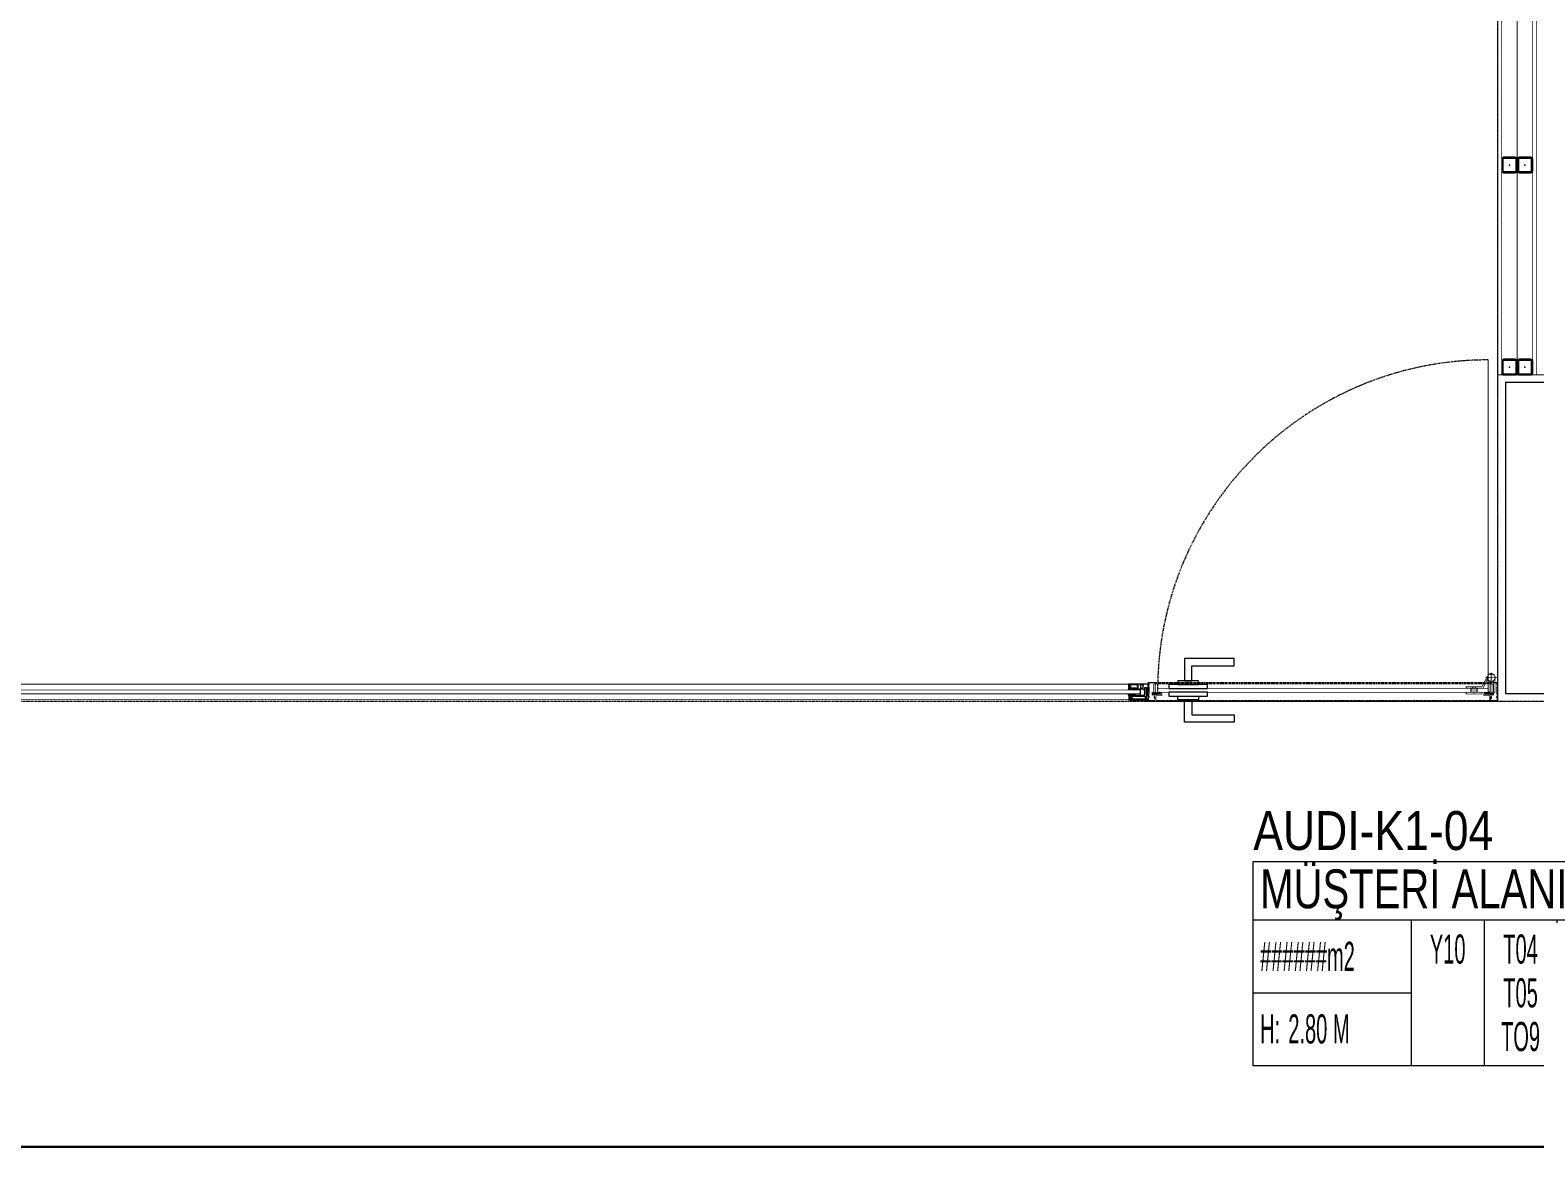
# Model space of a CAD drawing. Extents: x -1457 to 23780, y -2071 to 4205.
# Drawn here: x 8847.9 to 9235, y 2248.3 to 2535.7 of the extents above; entities that cross this region are included whole.
import ezdxf
from ezdxf.enums import TextEntityAlignment as Align

# ---------------------------------------------------------------- set-up
doc = ezdxf.new("R2010")
doc.units = 0
doc.header["$MEASUREMENT"] = 0
doc.linetypes.add('HIDDEN', pattern=[0.375, 0.25, -0.125])
doc.layers.get('0').update_dxf_attribs({"color": 9, "lineweight": 9})
for name, color, linetype, lineweight in [('10', 9, 'Continuous', 9), ('21', 9, 'Continuous', 9), ('E-KABLO', 7, 'Continuous', 30), ('M-TEFRIS2-015', 129, 'Continuous', 9), ('M-TEFRIS2-015 @ 1', 129, 'Continuous', 9)]:
    doc.layers.add(name, color=color, linetype=linetype, lineweight=lineweight)
doc.styles.add('Arial', font='arial.ttf', dxfattribs={"height": 2.5})
doc.styles.add('MuuM_TEXT-STANDART', font='ARIALN.TTF')
pattern_1 = [(225, (-604.72494, -2171.82614), (-0.0883883476, 0.0883883476), []), (135, (-604.72494, -2171.82614), (0.0883883476, 0.0883883476), [])]

# ---------------------------------------------------------------- blocks, each defined once
blk = doc.blocks.new('0_roomno2-flat-2')
at = {"layer": '21'}
blk.add_lwpolyline([(96.88, -52.5), (0, -52.5), (0, 0), (96.88, 0)], close=True, dxfattribs=at)
for points in [[(0, -15), (96.88, -15)], [(40.62, -15), (40.62, -52.5)], [(59.38, -15), (59.38, -52.5)], [(78.12, -15), (78.12, -52.5)], [(0, -33.75), (40.62, -33.75)]]:
    blk.add_lwpolyline(points, dxfattribs=at)
at = {"layer": '21', "style": 'MuuM_TEXT-STANDART', "width": 0.6}
blk.add_text('H:', height=7.5, dxfattribs=at).set_placement((1.75, -43.04), align=Align.MIDDLE_LEFT)
at = {"layer": '21', "style": 'Arial'}
blk.add_attdef('ODANO', (0, 5.85), '', height=10, dxfattribs=at)
blk.add_attdef('MEKANADI', text='', height=10, dxfattribs=at).set_placement((1.75, -15), align=Align.BOTTOM_LEFT)
at = {"layer": '21', "style": 'MuuM_TEXT-STANDART', "width": 0.6}
for tag, p in [('YER01', (50, -22.5)), ('TAVAN01', (68.75, -22.5)), ('DUVAR01', (87.5, -22.5)), ('YER02', (50, -33.75)), ('TAVAN02', (68.75, -33.75)), ('DUVAR02', (87.5, -33.75)), ('YER03', (50, -45)), ('TAVAN03', (68.75, -45)), ('DUVAR03', (87.5, -45))]:
    blk.add_attdef(tag, text='', height=7.5, dxfattribs=at).set_placement(p, align=Align.MIDDLE_CENTER)
for tag, p in [('M2', (1.75, -24.38)), ('TEMIZTAVANYUKSEKLIGI', (9, -43.04))]:
    blk.add_attdef(tag, text='', height=7.5, dxfattribs=at).set_placement(p, align=Align.MIDDLE_LEFT)
blk = doc.blocks.new('p-kolon_80x80')
blk.add_lwpolyline([(-40, -40), (40, -40), (40, 40), (-40, 40)], close=True)
blk = doc.blocks.new('Prf-40x40')
for points in [[(1.5, -2), (-1.5, -2, -0.414214), (-2, -1.5), (-2, 1.5, -0.414214), (-1.5, 2), (1.5, 2, -0.414214), (2, 1.5), (2, -1.5, -0.414214)], [(1.5, -1.7), (-1.5, -1.7, -0.414214), (-1.7, -1.5), (-1.7, 1.5, -0.414214), (-1.5, 1.7), (1.5, 1.7, -0.414214), (1.7, 1.5), (1.7, -1.5, -0.414214)]]:
    blk.add_lwpolyline(points, format="xyb", close=True)
blk.add_point((0, 0))
blk = doc.blocks.new('g-kapı kolu-p')
for points in [[(11.85, 8.21), (-0.95, 8.21), (-0.95, 2.41), (0.95, 2.41), (0.95, 6.31), (11.85, 6.31), (11.85, 8.21)], [(11.85, -8.21), (-0.95, -8.21), (-0.95, -2.41), (0.95, -2.41), (0.95, -6.31), (11.85, -6.31), (11.85, -8.21)]]:
    blk.add_lwpolyline(points)
for points in [[(-5, 0.5), (5, 0.5), (5, 1.5), (-5, 1.5)], [(-2.65, 1.5), (2.65, 1.5), (2.65, 2.41), (-2.65, 2.41)], [(-5, -1.5), (5, -1.5), (5, -0.5), (-5, -0.5)], [(-2.65, -1.5), (2.65, -1.5), (2.65, -2.41), (-2.65, -2.41)]]:
    blk.add_lwpolyline(points, close=True)
blk = doc.blocks.new('p-strahle-alüminyumdoğramaprofili')
at = {"layer": '10'}
h = blk.add_hatch(dxfattribs=at)
h.set_pattern_fill('NET', color=256, angle=315, style=0)
h.set_pattern_definition(pattern_1)
h.paths.add_polyline_path([(-4.62, 2.65), (-4.68, 2.65), (-4.72, 2.75), (-4.72, 2.8), (-4.69, 2.8), (-4.69, 2.92), (-4.98, 2.92), (-4.98, 2.8), (-4.95, 2.8), (-4.99, 2.65), (-5.08, 2.66), (-5.25, 2.28), (-5.14, 2.28), (-5.14, 2.33), (-4.98, 2.52, 0.2599), (-4.9, 2.28), (-4.66, 2.28, 0.382682)])
h.paths.add_polyline_path([(-4.86, 2.52), (-4.67, 2.52, -2.16717)], flags=16)
h = blk.add_hatch(dxfattribs=at)
h.set_pattern_fill('NET', color=256, angle=315, style=0)
h.set_pattern_definition(pattern_1)
h.paths.add_polyline_path([(-4.62, 0.88), (-4.68, 0.88), (-4.72, 0.77), (-4.72, 0.73), (-4.69, 0.73), (-4.69, 0.6), (-4.98, 0.6), (-4.98, 0.73), (-4.95, 0.73), (-4.99, 0.88), (-5.08, 0.87), (-5.25, 1.24), (-5.14, 1.24), (-5.14, 1.2), (-4.98, 1.01, -0.2599), (-4.9, 1.24), (-4.66, 1.24, -0.382682)])
h.paths.add_polyline_path([(-4.86, 1), (-4.67, 1, 2.16717)], flags=16)
h = blk.add_hatch(dxfattribs=at)
h.set_pattern_fill('NET', color=256, angle=315, style=0)
h.set_pattern_definition([(225, (-608.45214, -2173.53612), (-0.0883883476, 0.0883883476), []), (135, (-608.45214, -2173.53612), (0.0883883476, 0.0883883476), [])])
h.paths.add_polyline_path([(-3.45, 2.28), (-3.45, 2.57), (-4.49, 2.57), (-4.49, 2.28)])
h = blk.add_hatch(dxfattribs=at)
h.set_pattern_fill('NET', color=256, angle=315, style=0)
h.set_pattern_definition([(225, (-608.45214, -2180.04526), (-0.0883883476, 0.0883883476), []), (135, (-608.45214, -2180.04526), (0.0883883476, 0.0883883476), [])])
h.paths.add_polyline_path([(-3.45, 0.93), (-3.45, 1.24), (-4.49, 1.24), (-4.49, 0.93)])
h = blk.add_hatch(dxfattribs=at)
h.set_pattern_fill('NET', color=256, angle=315, style=0)
h.set_pattern_definition([(225, (-629.50454, -2177.58922), (-0.0883883476, 0.0883883476), []), (135, (-629.50454, -2177.58922), (0.0883883476, 0.0883883476), [])])
h.paths.add_polyline_path([(0, 0.68), (0, 1.75), (-0.18, 1.75), (-0.18, 0.68)])
for points in [[(-5.08, 2.66), (-5.25, 2.28)], [(-5.09, 0.88), (-5.25, 1.24)], [(-4.98, 2.52), (-5.14, 2.33), (-5.14, 2.28)], [(-4.98, 1.01), (-5.14, 1.2), (-5.14, 1.24)], [(-4.92, 3.6), (-4.92, 3.16), (-4.61, 3.16), (-4.61, 2.87), (-4.52, 2.87), (-4.62, 2.65), (-4.68, 2.65), (-4.72, 2.75), (-4.72, 2.8), (-4.69, 2.8), (-4.69, 3.05), (-4.98, 3.05), (-4.98, 2.8), (-4.95, 2.8), (-4.99, 2.65), (-5.08, 2.66), (-5.07, 3.76), (-0.11, 3.76)], [(-4.69, 2.92), (-4.98, 2.92)], [(-4.71, 0.6), (-4.98, 0.6)], [(-2.83, 0.2), (-2.67, 0.2), (-2.67, -0.04), (-4.87, -0.04), (-4.87, 0.19), (-4.57, 0.19), (-4.57, 0.73), (-2.67, 0.73)], [(-4.52, 2.87), (-4.49, 2.87), (-4.49, 2.26)], [(-4.49, 0.93), (-4.49, 0.93), (-4.49, 1.26)], [(-3.45, 2.26), (-3.45, 2.57)], [(-3.45, 1.26), (-3.45, 0.93)], [(-2.08, 0.93), (-2.08, 2.57)], [(-0.18, 0.68), (0, 0.68), (0, 1.75)], [(-0.18, 1.75), (0, 1.75)]]:
    blk.add_lwpolyline(points, dxfattribs=at)
for points in [[(-0.18, 2.74), (-0.18, 2.21), (0, 2.21), (0, 2.08), (-0.18, 2.08), (-0.18, 0.43), (0, 0.43), (0, 0), (-0.12, 0), (-0.12, -0.24), (-5.09, -0.24), (-5.09, 0.88), (-4.98, 0.88), (-4.94, 0.7), (-4.99, 0.7), (-4.99, 0.33), (-4.71, 0.33), (-4.71, 0.88), (-4.56, 0.88), (-4.52, 0.93), (-1.28, 0.93), (-1.2, 1.22), (-0.9, 1.22), (-0.9, 0.62), (-0.58, 0.62), (-0.58, 2.74)], [(-2.03, 0.78), (-1.35, 0.78), (-1.35, 0.08), (-1.28, 0.04), (-1.28, -0.04), (-2.09, -0.04), (-2.09, 0.1), (-2.03, 0.15)]]:
    blk.add_lwpolyline(points, close=True, dxfattribs=at)
for points in [[(-0.57, 3.26), (-0.57, 3.62), (-4.89, 3.62), (-4.89, 3.65, 0.561743), (-4.97, 3.66, 0.595966), (-4.92, 3.6, -2.204878)], [(-4.67, 2.52), (-4.86, 2.52, 1)], [(-4.67, 1), (-4.86, 1, -1)], [(-4.61, 2.87), (-4.49, 3.45, -0.833203), (-4.18, 3.44, -0.447088)], [(-4.49, 2.57), (-1.23, 2.57, -0.414214), (-0.9, 2.25), (-0.9, 1.22)], [(-4.18, 3.44), (-4.18, 2.99, 0.414214), (-4.07, 2.89), (-0.82, 2.89), (-0.82, 3.62)], [(-2.67, 0.73), (-2.67, 0.32), (-2.83, 0.32, 1), (-2.83, 0.2, -1)], [(-0.11, 3.76), (-0.11, 3.62), (-0.45, 3.62), (-0.45, 3.14, -1), (-0.66, 3.14)], [(-0.66, 3.14, -0.305404), (-0.57, 3.26, -5.773092)]]:
    blk.add_lwpolyline(points, format="xyb", dxfattribs=at)
for centre, radius, start, end in [((-4.73, 2.47), 0.253, 168.6676, 234.1258), ((-4.73, 1.06), 0.253, 125.8742, 191.3324), ((-4.77, 2.44), 0.125, 139.5402, 40.4598), ((-4.77, 1.08), 0.125, 319.5402, 220.4598), ((-4.84, 2.48), 0.273, 305.9738, 36.4289), ((-4.84, 1.04), 0.273, 323.5711, 54.0262)]:
    blk.add_arc(centre, radius, start, end, dxfattribs=at)

msp = doc.modelspace()

# ---------------------------------------------------------------- hatches: boundary and pattern name
at = {"layer": 'M-TEFRIS2-015', "linetype": 'HIDDEN', "lineweight": 0}
h = msp.add_hatch(dxfattribs=at)
h.set_pattern_fill('NET', color=256, angle=135, style=0)
h.set_pattern_definition([(135, (8750.55557, 4646.15675), (-0.0883883476, -0.0883883476), []), (225, (8750.55557, 4646.15675), (0.0883883476, -0.0883883476), [])])
h.paths.add_polyline_path([(9138.23, 2365.29), (9138.24, 2365.25), (9138.41, 2365.25, -1), (9138.41, 2365.2), (9137.58, 2365.2), (9137.58, 2365.44), (9137.57, 2365.47), (9137.54, 2365.5), (9137.5, 2365.52), (9137.47, 2365.52), (9137.47, 2365.15), (9137.44, 2365.15), (9137.44, 2365.01), (9137.38, 2364.95), (9137.17, 2364.95), (9137.32, 2365.15), (9137.23, 2365.15), (9137.03, 2364.95), (9136.94, 2364.95), (9137.12, 2365.13), (9137.12, 2365.15), (9137.01, 2365.15), (9136.84, 2365.02), (9136.82, 2365), (9136.8, 2364.97), (9136.79, 2364.94), (9136.76, 2364.88), (9136.76, 2365.13), (9136.82, 2365.15), (9136.73, 2365.15), (9136.73, 2364.91), (9136.73, 2364.86), (9136.74, 2364.83), (9136.76, 2364.8), (9138.97, 2364.8), (9138.97, 2364.86), (9138.88, 2365.09), (9138.88, 2365.14), (9138.92, 2365.2), (9138.92, 2365.25), (9138.88, 2365.29)])
h.paths.add_polyline_path([(9138.22, 2364.9), (9138.05, 2365.08), (9138.05, 2365.11), (9138.39, 2365.11), (9138.44, 2365.11), (9138.47, 2365.14), (9138.51, 2365.18), (9138.52, 2365.22), (9138.52, 2365.25), (9138.83, 2365.25, 0.292264), (9138.84, 2364.9)], flags=16)
h.paths.add_polyline_path([(9138.02, 2364.94), (9137.91, 2364.94), (9137.97, 2365.02)], flags=16)
h.paths.add_polyline_path([(9137.94, 2365.05), (9137.81, 2364.95), (9137.58, 2364.95), (9137.58, 2365.1), (9137.91, 2365.1)], flags=16)
h.paths.add_polyline_path([(9137.88, 2364.92), (9137.79, 2364.82), (9137.79, 2364.92)], flags=16)
h = msp.add_hatch(dxfattribs=at)
h.set_pattern_fill('NET', color=256, angle=135, style=0)
h.set_pattern_definition([(45, (5471.7971, 2926.29652), (0.0883883476, -0.0883883476), []), (315, (5471.7971, 2926.29652), (-0.0883883476, -0.0883883476), [])])
h.paths.add_polyline_path([(9223.42, 2365.39), (9223.42, 2365.46), (9223.43, 2365.49), (9223.45, 2365.52), (9223.49, 2365.54), (9223.52, 2365.55), (9223.53, 2365.55), (9223.53, 2365.15), (9223.56, 2365.15), (9223.56, 2365.01), (9223.62, 2364.95), (9223.83, 2364.95), (9223.68, 2365.15), (9223.77, 2365.15), (9223.97, 2364.95), (9224.06, 2364.95), (9223.88, 2365.13), (9223.88, 2365.15), (9223.99, 2365.15), (9224.16, 2365.02), (9224.18, 2365), (9224.2, 2364.97), (9224.21, 2364.94), (9224.24, 2364.88), (9224.24, 2365.13), (9224.18, 2365.15), (9224.27, 2365.15), (9224.27, 2364.91), (9224.27, 2364.86), (9224.26, 2364.83), (9224.24, 2364.8), (9222.03, 2364.8), (9222.03, 2364.86), (9222.12, 2365.09), (9222.12, 2365.14), (9222.08, 2365.2), (9222.08, 2365.25), (9222.12, 2365.29), (9222.77, 2365.29), (9222.76, 2365.25), (9222.59, 2365.25, 1), (9222.59, 2365.2)])
h.paths.add_polyline_path([(9223.45, 2365.27), (9223.45, 2365.24), (9223.42, 2365.22), (9223.39, 2365.2), (9223.35, 2365.19), (9222.55, 2365.17), (9222.58, 2365.16), (9222.95, 2365.16), (9222.96, 2365.14), (9222.98, 2365.12), (9223, 2365.11), (9223.02, 2365.1), (9223.04, 2365.1), (9223.06, 2365.12), (9223.08, 2365.14), (9223.42, 2365.14), (9223.51, 2365.34), (9223.51, 2365.37), (9223.45, 2365.37)], flags=16)
h.paths.add_polyline_path([(9223.09, 2365.1), (9222.99, 2364.95), (9223.42, 2364.95), (9223.42, 2365.1)], flags=16)
h.paths.add_polyline_path([(9222.95, 2365.11), (9222.61, 2365.11), (9222.56, 2365.11), (9222.22, 2365.1, -0.166992), (9222.16, 2364.9), (9222.78, 2364.9), (9222.95, 2365.08)], flags=16)
h.paths.add_polyline_path([(9222.48, 2365.22), (9222.48, 2365.25), (9222.17, 2365.25, -0.10606), (9222.21, 2365.12), (9222.49, 2365.18)], flags=16)

# ---------------------------------------------------------------- linework, layer by layer
at = {"layer": 'E-KABLO', "color": 6}
msp.add_line((7943.36, 2248.33), (10667.25, 2248.33), dxfattribs=at)
at = {"layer": 'M-TEFRIS2-015', "linetype": 'HIDDEN', "lineweight": 0}
for p, q in [((9225.5, 2363), (9225.5, 2803)), ((9137.55, 2367.88), (9223.45, 2367.88)), ((9137.55, 2367.57), (9223.45, 2367.57)), ((8525.5, 2363), (10472.5, 2363)), ((8609.5, 2363), (9225.5, 2363)), ((9137.55, 2363.22), (9223.45, 2363.22)), ((9137.55, 2363), (9223.45, 2363))]:
    msp.add_line(p, q, dxfattribs=at)
at = {"layer": 'M-TEFRIS2-015', "linetype": 'HIDDEN', "lineweight": 0, "const_width": 0.2}
for points in [[(9235.5, 2447), (9225.5, 2447), (9225.5, 2743), (9235.5, 2743)], [(9234.5, 2447), (9226.5, 2447), (9226.5, 2743), (9234.5, 2743)], [(9225.5, 2447), (9309.5, 2447), (9309.5, 2363), (9225.5, 2363)], [(9223.51, 2365.37), (9223.45, 2365.37), (9223.45, 2365.27), (9223.45, 2365.24), (9223.42, 2365.22), (9223.39, 2365.2), (9223.35, 2365.19), (9222.55, 2365.17), (9222.58, 2365.16), (9222.95, 2365.16), (9222.96, 2365.14), (9222.98, 2365.12), (9223, 2365.11), (9223.02, 2365.1), (9223.04, 2365.1), (9223.06, 2365.12), (9223.08, 2365.14), (9223.42, 2365.14), (9223.51, 2365.34)], [(9137.58, 2364.95), (9137.58, 2365.1), (9137.91, 2365.1), (9137.94, 2365.05), (9137.81, 2364.95)], [(9137.88, 2364.92), (9137.79, 2364.92), (9137.79, 2364.82)], [(9223.42, 2364.95), (9223.42, 2365.1), (9223.09, 2365.1), (9222.99, 2364.95), (9222.99, 2364.95)]]:
    msp.add_lwpolyline(points, close=True, dxfattribs=at)
for points in [[(9230.5, 2450.5), (9230.5, 2739.5)], [(9223.02, 2365.81), (9223.02, 2450.81)], [(9221.43, 2366.71), (9222.83, 2369.43)], [(9223.79, 2367.58), (9223.79, 2370.34)], [(8611.46, 2365.92), (9133.54, 2365.92)], [(9130.55, 2367.42), (8614.46, 2367.42)], [(9137.32, 2367.72), (9135.66, 2367.72), (9135.66, 2367.48), (9135.88, 2367.48), (9135.88, 2367.37), (9135.72, 2367.37), (9135.72, 2366.6), (9135.85, 2366.6), (9135.85, 2365.04), (9135.72, 2365.04), (9135.72, 2364.22), (9135.86, 2364.22), (9135.86, 2364.07), (9135.66, 2364.07), (9135.66, 2363.2), (9137.32, 2363.2), (9137.32, 2363.72), (9137.12, 2363.72), (9137.12, 2363.86), (9137.32, 2363.86), (9137.32, 2364.07), (9137.11, 2364.07), (9137.11, 2364.2), (9137.24, 2364.2), (9137.24, 2364.6), (9136.56, 2364.6), (9136.56, 2365.31), (9137, 2365.31), (9137, 2367.37), (9137.07, 2367.47), (9137.32, 2367.47), (9137.32, 2367.72)], [(9138.41, 2365.2), (9137.58, 2365.2), (9137.58, 2365.44), (9137.57, 2365.47), (9137.54, 2365.5), (9137.5, 2365.52), (9137.47, 2365.52)], [(9222.92, 2366.33), (9138.08, 2366.33), (9137.98, 2366.22), (9137.98, 2365.39), (9138.08, 2365.29), (9222.92, 2365.29), (9222.92, 2365.29), (9223.02, 2365.39), (9223.02, 2366.22), (9222.92, 2366.33)], [(9217.36, 2366.33), (9217.36, 2366.71), (9221.43, 2366.71)], [(9221.44, 2365.29), (9221.44, 2364.9), (9217.36, 2364.9)], [(9217.36, 2364.9), (9217.36, 2365.29)], [(9218.54, 2366.33), (9218.54, 2365.29)], [(9218.74, 2366.71), (9219.01, 2366.41), (9219.01, 2366.33)], [(9218.83, 2366.33), (9218.83, 2365.29)], [(9219.37, 2366.88), (9219.37, 2364.9)], [(9220, 2366.71), (9219.73, 2366.41), (9219.73, 2366.33)], [(9219.91, 2366.33), (9219.91, 2365.29)], [(9220.2, 2366.33), (9220.2, 2365.29)], [(9221.66, 2366.33), (9222.87, 2368.67)], [(9222.28, 2369.08), (9225.3, 2369.08)], [(9222.59, 2365.2), (9223.42, 2365.39), (9223.42, 2365.46), (9223.43, 2365.49), (9223.45, 2365.52), (9223.49, 2365.54), (9223.52, 2365.55), (9223.53, 2365.55)], [(9223.68, 2367.72), (9225.34, 2367.72), (9225.34, 2367.48), (9225.12, 2367.48), (9225.12, 2367.37), (9225.28, 2367.37), (9225.28, 2366.6), (9225.15, 2366.6), (9225.15, 2365.04), (9225.28, 2365.04), (9225.28, 2364.22), (9225.14, 2364.22), (9225.14, 2364.07), (9225.34, 2364.07), (9225.34, 2363.2), (9223.68, 2363.2), (9223.68, 2363.72), (9223.88, 2363.72), (9223.88, 2363.87), (9223.68, 2363.87), (9223.68, 2364.07), (9223.89, 2364.07), (9223.89, 2364.2), (9223.76, 2364.2), (9223.76, 2364.6), (9224.44, 2364.6), (9224.44, 2365.31), (9224, 2365.31), (9224, 2367.37), (9223.93, 2367.47), (9223.68, 2367.47), (9223.68, 2367.72)], [(9224, 2367.37), (9224.44, 2367.37)], [(9224.33, 2367.37), (9224.33, 2365.31)], [(9224.44, 2367.89), (9224.44, 2368.31)], [(9224.81, 2367.72), (9224.81, 2365.2), (9224.44, 2365.2)], [(9224.44, 2365.31), (9224.44, 2367.72)], [(9224.81, 2369.08), (9224.81, 2367.89)], [(9133.54, 2364.92), (8611.46, 2364.92)], [(9130.55, 2363.42), (8614.45, 2363.42)], [(9137.55, 2364.55), (9139.09, 2364.55), (9139.09, 2364.8), (9136.73, 2364.8), (9136.73, 2365.15), (9137.47, 2365.15)], [(9137.12, 2365.15), (9137.12, 2365.13), (9136.94, 2364.95), (9137.03, 2364.95), (9137.23, 2365.15)], [(9137.32, 2365.15), (9137.17, 2364.95), (9137.38, 2364.95), (9137.44, 2365.01), (9137.44, 2365.15)], [(9137.91, 2364.94), (9137.97, 2365.02), (9138.02, 2364.94), (9137.91, 2364.94)], [(9223.45, 2364.55), (9221.91, 2364.55), (9221.91, 2364.8), (9224.27, 2364.8), (9224.27, 2365.15), (9223.53, 2365.15)], [(9222.16, 2364.9), (9222.78, 2364.9), (9222.95, 2365.08), (9222.95, 2365.11), (9222.61, 2365.11), (9222.56, 2365.11)], [(9222.49, 2365.18), (9222.48, 2365.22), (9222.48, 2365.25), (9222.17, 2365.25)], [(9222.49, 2365.18), (9222.21, 2365.12), (9222.21, 2365.12)], [(9222.22, 2365.1), (9222.22, 2365.1), (9222.56, 2365.11)], [(9223.68, 2365.15), (9223.83, 2364.95), (9223.62, 2364.95), (9223.56, 2365.01), (9223.56, 2365.15)], [(9223.88, 2365.15), (9223.88, 2365.13), (9224.06, 2364.95), (9223.97, 2364.95), (9223.77, 2365.15)]]:
    msp.add_lwpolyline(points, dxfattribs=at)
for points in [[(9137.47, 2365.15), (9137.47, 2367.57), (9137.55, 2367.57), (9137.55, 2367.73, 0.414214), (9137.39, 2367.89), (9135.58, 2367.89, 0.414214), (9135.5, 2367.81), (9135.5, 2363.08, 0.414214), (9135.58, 2363), (9137.55, 2363), (9137.55, 2363.19), (9137.55, 2363.22), (9137.55, 2363.22), (9137.55, 2363.22), (9137.55, 2363.22), (9137.55, 2363.22), (9137.55, 2364.55)], [(9137.01, 2365.15), (9136.84, 2365.02), (9136.82, 2365), (9136.8, 2364.97), (9136.79, 2364.94), (9136.76, 2364.88), (9136.76, 2365.13), (9136.82, 2365.15), (9136.73, 2365.15), (9136.73, 2364.91), (9136.73, 2364.86), (9136.74, 2364.83), (9136.76, 2364.8), (9138.97, 2364.8), (9138.97, 2364.86), (9138.88, 2365.09), (9138.88, 2365.14), (9138.92, 2365.2), (9138.92, 2365.25), (9138.88, 2365.29), (9138.23, 2365.29), (9138.24, 2365.25), (9138.41, 2365.25, -1), (9138.41, 2365.2, -1)], [(9223.99, 2365.15), (9224.16, 2365.02), (9224.18, 2365), (9224.2, 2364.97), (9224.21, 2364.94), (9224.24, 2364.88), (9224.24, 2365.13), (9224.18, 2365.15), (9224.27, 2365.15), (9224.27, 2364.91), (9224.27, 2364.86), (9224.26, 2364.83), (9224.24, 2364.8), (9222.03, 2364.8), (9222.03, 2364.86), (9222.12, 2365.09), (9222.12, 2365.14), (9222.08, 2365.2), (9222.08, 2365.25), (9222.12, 2365.29), (9222.77, 2365.29), (9222.76, 2365.25), (9222.59, 2365.25, 1), (9222.59, 2365.2, 1)], [(9223.53, 2365.15), (9223.53, 2367.57), (9223.45, 2367.57), (9223.45, 2367.73, -0.414214), (9223.61, 2367.89), (9225.42, 2367.89, -0.414214), (9225.5, 2367.81), (9225.5, 2363.08, -0.414214), (9225.42, 2363), (9223.45, 2363), (9223.45, 2363.19), (9223.45, 2363.22), (9223.45, 2363.22), (9223.45, 2363.22), (9223.45, 2363.22), (9223.45, 2363.22), (9223.45, 2364.55)], [(9138.84, 2364.9), (9138.22, 2364.9), (9138.05, 2365.08), (9138.05, 2365.11), (9138.39, 2365.11), (9138.44, 2365.11), (9138.47, 2365.14), (9138.51, 2365.18), (9138.52, 2365.22), (9138.52, 2365.25), (9138.83, 2365.25, -1)]]:
    msp.add_lwpolyline(points, format="xyb", dxfattribs=at)
at = {"layer": 'M-TEFRIS2-015', "linetype": 'HIDDEN', "lineweight": 0}
msp.add_circle((9223.79, 2369.1), 1.02, dxfattribs=at)
for centre, radius, start, end in [((9223.02, 2365.81), 85.04, 90, 180), ((9139.1, 2365.08), 0.322, 148.8979, 214.0649), ((9221.9, 2365.08), 0.322, 325.9351, 3.857), ((9221.9, 2365.08), 0.322, 6.8856, 31.1021)]:
    msp.add_arc(centre, radius, start, end, dxfattribs=at)

# ---------------------------------------------------------------- block references
at = {"layer": 'M-TEFRIS2-015', "linetype": 'HIDDEN', "lineweight": 0, "xscale": -1}
for p in [(9228.5, 2501), (9232.5, 2501), (9228.5, 2449), (9232.5, 2449)]:
    msp.add_blockref('Prf-40x40', p, dxfattribs=at)
at = {"layer": 'M-TEFRIS2-015', "linetype": 'HIDDEN', "lineweight": 0}
for name, p in [('p-kolon_80x80', (9267.5, 2405)), ('g-kapı kolu-p', (9145.86, 2365.83))]:
    msp.add_blockref(name, p, dxfattribs=at)
ref = msp.add_blockref('0_roomno2-flat-2', (9162.61, 2321.74), dxfattribs=at)
ref.add_attrib('ODANO', 'AUDI-K1-04', dxfattribs={"layer": '21', "height": 10, "style": 'MuuM_TEXT-STANDART'}).set_placement((9162.61, 2321.74), align=Align.BOTTOM_LEFT)
ref.add_attrib('MEKANADI', 'MÜŞTERİ ALANI', dxfattribs={"layer": '21', "height": 10, "style": 'MuuM_TEXT-STANDART', "width": 0.9}).set_placement((9164.36, 2306.74), align=Align.BOTTOM_LEFT)
ref.add_attrib('M2', '######m2', dxfattribs={"layer": '21', "height": 7.5, "style": 'MuuM_TEXT-STANDART', "width": 0.6}).set_placement((9164.36, 2297.37), align=Align.MIDDLE_LEFT)
ref.add_attrib('TEMIZTAVANYUKSEKLIGI', '2.80 M', dxfattribs={"layer": '21', "height": 7.5, "style": 'MuuM_TEXT-STANDART', "width": 0.6}).set_placement((9171.61, 2278.7), align=Align.MIDDLE_LEFT)
ref.add_attrib('YER01', 'Y10', dxfattribs={"layer": '21', "height": 7.5, "style": 'MuuM_TEXT-STANDART', "width": 0.6}).set_placement((9212.61, 2299.24), align=Align.MIDDLE_CENTER)
ref.add_attrib('TAVAN01', 'T04', dxfattribs={"layer": '21', "height": 7.5, "style": 'MuuM_TEXT-STANDART', "width": 0.6}).set_placement((9231.36, 2299.24), align=Align.MIDDLE_CENTER)
ref.add_attrib('DUVAR01', 'D07', dxfattribs={"layer": '21', "height": 7.5, "style": 'MuuM_TEXT-STANDART', "width": 0.6}).set_placement((9250.11, 2299.24), align=Align.MIDDLE_CENTER)
ref.add_attrib('TAVAN02', 'T05', dxfattribs={"layer": '21', "height": 7.5, "style": 'MuuM_TEXT-STANDART', "width": 0.6}).set_placement((9231.36, 2287.99), align=Align.MIDDLE_CENTER)
ref.add_attrib('TAVAN03', 'TO9', dxfattribs={"layer": '21', "height": 7.5, "style": 'MuuM_TEXT-STANDART', "width": 0.6}).set_placement((9231.36, 2276.74), align=Align.MIDDLE_CENTER)
at = {"layer": 'M-TEFRIS2-015 @ 1', "linetype": 'HIDDEN', "lineweight": 0, "xscale": -1, "rotation": 180}
msp.add_blockref('p-strahle-alüminyumdoğramaprofili', (9135.62, 2367.18), dxfattribs=at)

doc.saveas('drawing.dxf')
